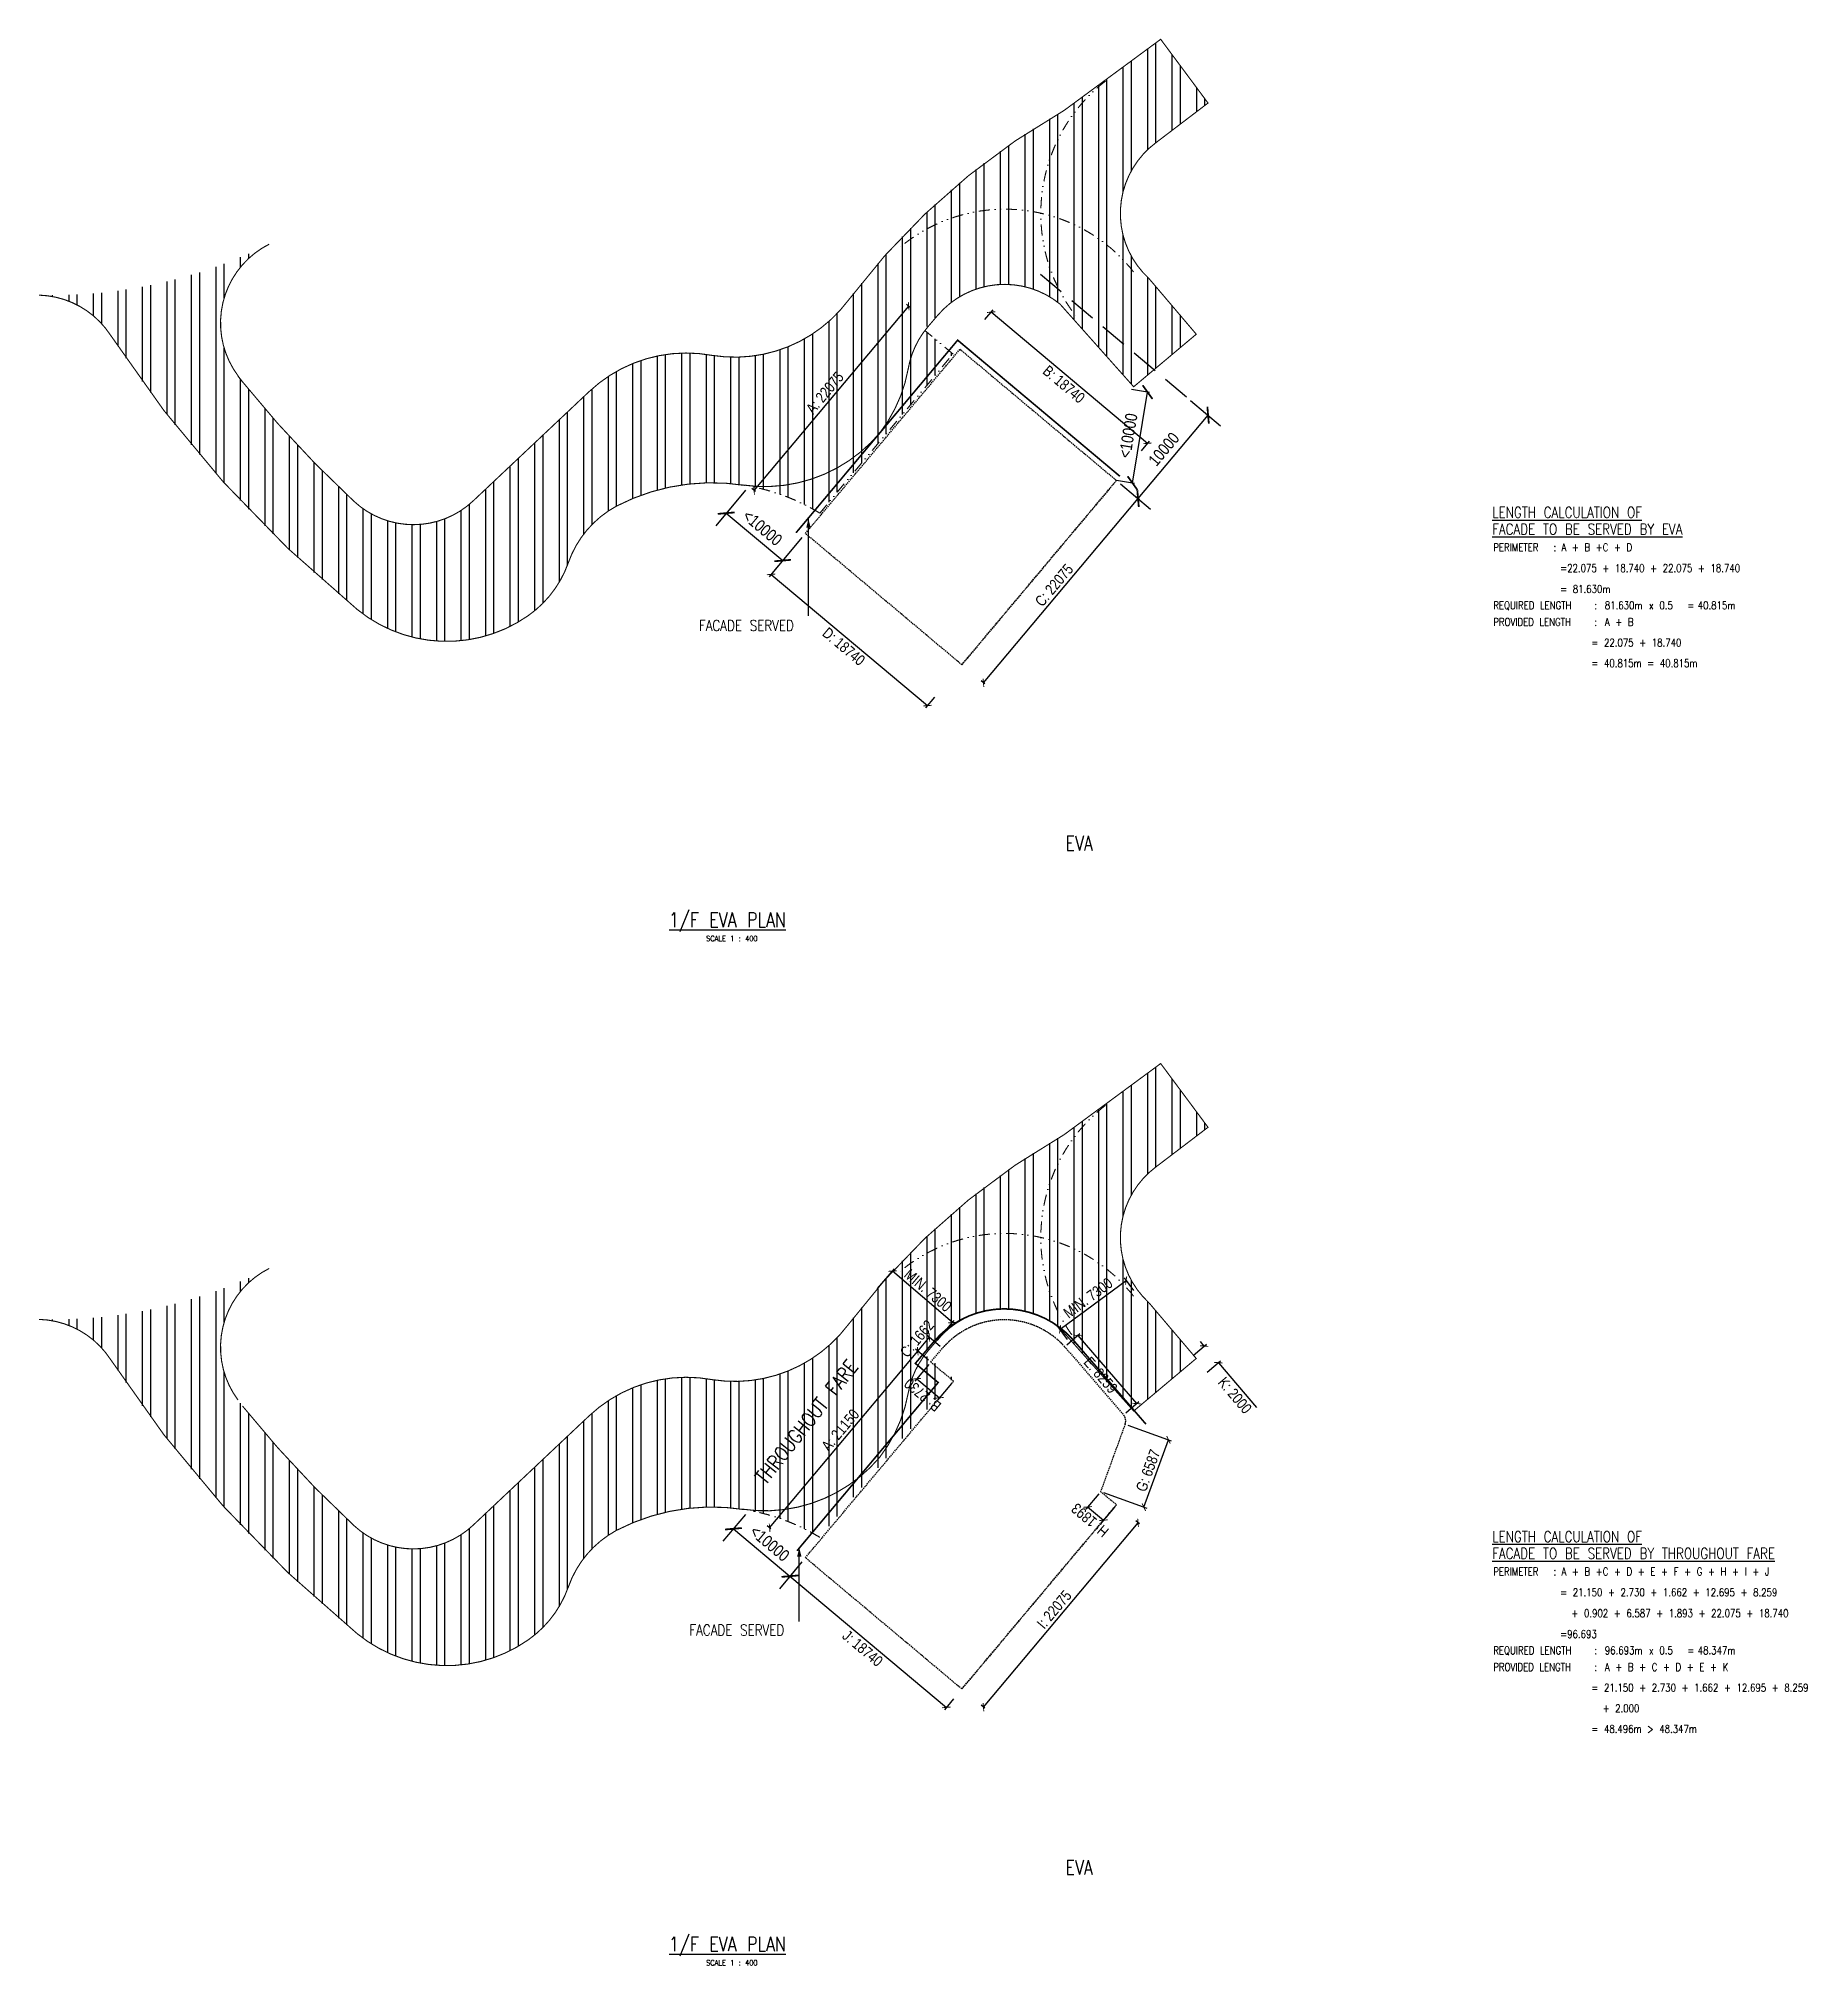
# Model space of a CAD drawing. Header units: millimetres. Extents: x 833779156 to 834921471, y 817530835 to 818378701.
# Drawn here: x 834465403 to 834627741, y 817530835 to 817707695 of the extents above; entities that cross this region are included whole.
import ezdxf

# ---------------------------------------------------------------- set-up
doc = ezdxf.new("R2010")
doc.units = ezdxf.units.MM
doc.header["$LTSCALE"] = 1000
doc.header["$MEASUREMENT"] = 0
for name, pattern in [('DASHDOT', [1, 0.5, -0.25, 0, -0.25]), ('HIDDEN', [0.375, 0.25, -0.125]), ('HIDDEN2', [0.1875, 0.125, -0.0625]), ('N132X01M - Default$0$R_WKCD_LB - Model$0$DIVIDE', [1.25, 0.5, -0.25, 0, -0.25, 0, -0.25])]:
    doc.linetypes.add(name, pattern=pattern)
for name, color, linetype in [('_EVA Path', 7, 'HIDDEN2'), ('BD02T', 7, 'Continuous'), ('MGD031_1', 7, 'Continuous'), ('MGD041_4', 6, 'Continuous'), ('MGD043_1', 2, 'Continuous'), ('MGD043_2', 3, 'Continuous'), ('MGD08240', 3, 'Continuous'), ('VPA060_Hatch_EVA', 253, 'Continuous'), ('VPA064_C103', 103, 'Continuous'), ('VPA230_A', 1, 'HIDDEN2')]:
    doc.layers.add(name, color=color, linetype=linetype)
doc.styles.add('1_2.5mm', font='arial.ttf', dxfattribs={"width": 0.8, "height": 0.0025})
doc.styles.add('Arial', font='arial.ttf', dxfattribs={"width": 0.8})
doc.styles.get("Standard").update_dxf_attribs({"font": 'txt.shx', "width": 0.8})
doc.styles.add('Style-Arial', font='arial.ttf', dxfattribs={"width": 0.8})
doc.dimstyles.get("Standard").update_dxf_attribs({"dimtxt": 0.18, "dimasz": 0.18, "dimexe": 0.18, "dimexo": 0.0625, "dimgap": 0.09, "dimtad": 0, "dimtih": 1, "dimtoh": 1, "dimdec": 4, "dimzin": 1, "dimdsep": 46, "dimtxsty": '1_2.5mm', "dimcen": 0, "dimadec": 0, "dimazin": 0, "dimtfac": 1, "dimtdec": 4, "dimtofl": 0, "dimtmove": 0, "dimatfit": 3, "dimfxl": 0, "dimtolj": 1, "dimtzin": 1, "dimarcsym": 0})

# ---------------------------------------------------------------- blocks, each defined once
blk = doc.blocks.new('_ArchTick')
at = {"color": 0, "linetype": 'ByBlock', "const_width": 0.15}
blk.add_lwpolyline([(-0.5, -0.5), (0.5, 0.5)], dxfattribs=at)
blk = doc.blocks.new('*D15')
at = {"layer": 'Defpoints', "color": 0}
for p in [(834533462, 817659507), (834547818, 817647461), (834546984, 817646467)]:
    blk.add_point(p, dxfattribs=at)
at = {"layer": 'MGD031_1', "color": 0, "lineweight": -2}
for p, q in [((834533286, 817659297), (834532452, 817658303)), ((834532628, 817658513), (834546984, 817646467)), ((834547642, 817647251), (834546808, 817646257))]:
    blk.add_line(p, q, dxfattribs=at)
at = {"layer": 'MGD031_1', "color": 0, "lineweight": -2, "xscale": 547.6004642393601, "yscale": 547.6004642393601, "zscale": 547.6004642393601}
for p, rotation in [((834532628, 817658513), 139.9999997225773), ((834546984, 817646467), 319.9999997225773)]:
    blk.add_blockref('_ArchTick', p, dxfattribs=dict(at, rotation=rotation))
at = {"layer": 'MGD031_1', "color": 0, "insert": (834539302, 817651889), "char_height": 1000, "attachment_point": 5, "rotation": 320, "style": 'Style-Arial'}
blk.add_mtext('D: 18740', dxfattribs=at)
blk = doc.blocks.new('*D16')
at = {"layer": 'Defpoints', "color": 0}
for p in [(834552083, 817681698), (834552827, 817682585), (834566438, 817669652)]:
    blk.add_point(p, dxfattribs=at)
at = {"layer": 'MGD031_1', "color": 0, "lineweight": -2}
for p, q in [((834552259, 817681908), (834553003, 817682795)), ((834567183, 817670539), (834552827, 817682585)), ((834566614, 817669862), (834567359, 817670749))]:
    blk.add_line(p, q, dxfattribs=at)
at = {"layer": 'MGD031_1', "color": 0, "lineweight": -2, "xscale": 547.6004642393601, "yscale": 547.6004642393601, "zscale": 547.6004642393601}
for p, rotation in [((834552827, 817682585), 139.9999997225773), ((834567183, 817670539), 319.9999997225773)]:
    blk.add_blockref('_ArchTick', p, dxfattribs=dict(at, rotation=rotation))
at = {"layer": 'MGD031_1', "color": 0, "insert": (834559501, 817675961), "char_height": 1000, "attachment_point": 5, "rotation": 320, "style": 'Style-Arial'}
blk.add_mtext('B: 18740', dxfattribs=at)
blk = doc.blocks.new('*D17')
at = {"layer": 'Defpoints', "color": 0}
for p in [(834545260, 817683128), (834545588, 817682852), (834531399, 817665942)]:
    blk.add_point(p, dxfattribs=at)
at = {"layer": 'MGD031_1', "color": 0, "lineweight": -2}
for p, q in [((834531070, 817666218), (834545260, 817683128)), ((834545379, 817683028), (834545050, 817683304)), ((834531189, 817666118), (834530861, 817666394))]:
    blk.add_line(p, q, dxfattribs=at)
at = {"layer": 'MGD031_1', "color": 0, "lineweight": -2, "xscale": 547.6004642393601, "yscale": 547.6004642393601, "zscale": 547.6004642393601}
for p, rotation in [((834545260, 817683128), 49.99999972257731), ((834531070, 817666218), 229.9999997225773)]:
    blk.add_blockref('_ArchTick', p, dxfattribs=dict(at, rotation=rotation))
at = {"layer": 'MGD031_1', "color": 0, "insert": (834537564, 817675177), "char_height": 1000, "attachment_point": 5, "rotation": 50, "style": 'Style-Arial'}
blk.add_mtext('A: 22075', dxfattribs=at)
blk = doc.blocks.new('*D24')
at = {"layer": 'Defpoints', "color": 0}
for p in [(834566309, 817665465), (834566638, 817665190), (834552448, 817648279)]:
    blk.add_point(p, dxfattribs=at)
at = {"layer": 'MGD031_1', "color": 0, "lineweight": -2}
for p, q in [((834552120, 817648555), (834566309, 817665465)), ((834566428, 817665366), (834566100, 817665641)), ((834552239, 817648455), (834551910, 817648731))]:
    blk.add_line(p, q, dxfattribs=at)
at = {"layer": 'MGD031_1', "color": 0, "lineweight": -2, "xscale": 547.6004642393601, "yscale": 547.6004642393601, "zscale": 547.6004642393601}
for p, rotation in [((834566309, 817665465), 49.99999972257731), ((834552120, 817648555), 229.9999997225773)]:
    blk.add_blockref('_ArchTick', p, dxfattribs=dict(at, rotation=rotation))
at = {"layer": 'MGD031_1', "color": 0, "insert": (834558609, 817657518), "char_height": 1000, "attachment_point": 5, "rotation": 50, "style": 'Style-Arial'}
blk.add_mtext('C: 22075', dxfattribs=at)
blk = doc.blocks.new('*D36')
at = {"layer": 'Defpoints', "color": 0, "ltscale": 500}
for p in [(834570751, 817674792), (834572737, 817673126), (834564323, 817667132)]:
    blk.add_point(p, dxfattribs=at)
at = {"layer": 'VPA230_A', "color": 0, "lineweight": -2, "ltscale": 500}
for p, q in [((834571134, 817674471), (834573886, 817672161)), ((834566309, 817665465), (834572737, 817673126)), ((834564706, 817666810), (834567458, 817664501))]:
    blk.add_line(p, q, dxfattribs=at)
at = {"layer": 'VPA230_A', "color": 0, "lineweight": -2, "ltscale": 500, "xscale": 1095, "yscale": 1095, "zscale": 1095}
for p, rotation in [((834572737, 817673126), 49.99978233051866), ((834566309, 817665465), 229.9997823305187)]:
    blk.add_blockref('_ArchTick', p, dxfattribs=dict(at, rotation=rotation))
at = {"layer": 'VPA230_A', "color": 0, "ltscale": 500, "insert": (834568675, 817670007), "char_height": 1095.2, "attachment_point": 5, "rotation": 49.99978, "style": 'Style-Arial'}
blk.add_mtext('10000', dxfattribs=at)
blk = doc.blocks.new('TerminatorOpen_0.5')
at = {"color": 0, "linetype": 'ByBlock', "lineweight": -2}
for q in [(-1, 0.25), (-1, 0), (-1, -0.25)]:
    blk.add_line((0, 0), q, dxfattribs=at)
blk = doc.blocks.new('*D41')
at = {"layer": 'Defpoints', "color": 0, "ltscale": 500}
for p in [(834567180, 817675242), (834567862, 817675129), (834566485, 817666775)]:
    blk.add_point(p, dxfattribs=at)
at = {"layer": 'VPA230_A', "color": 0, "lineweight": -2, "ltscale": 500}
for p, q in [((834567369, 817675211), (834565700, 817675486)), ((834565803, 817666888), (834567180, 817675242)), ((834565992, 817666857), (834564323, 817667132))]:
    blk.add_line(p, q, dxfattribs=at)
at = {"layer": 'VPA230_A', "color": 0, "lineweight": -2, "ltscale": 500, "xscale": 1095, "yscale": 1095, "zscale": 1095}
for p, rotation in [((834567180, 817675242), 80.64002258567793), ((834565803, 817666888), 260.640022585678)]:
    blk.add_blockref('_ArchTick', p, dxfattribs=dict(at, rotation=rotation))
at = {"layer": 'VPA230_A', "color": 0, "ltscale": 500, "insert": (834565400, 817671245), "char_height": 1095.2, "attachment_point": 5, "rotation": 80.64002, "style": 'Style-Arial'}
blk.add_mtext('<10000', dxfattribs=at)
blk = doc.blocks.new('*D42')
at = {"layer": 'Defpoints', "color": 0}
for p in [(834535193, 817567560), (834549548, 817555514), (834548714, 817554520)]:
    blk.add_point(p, dxfattribs=at)
at = {"layer": 'MGD031_1', "color": 0, "lineweight": -2}
for p, q in [((834535017, 817567350), (834534183, 817566356)), ((834534359, 817566566), (834548714, 817554520)), ((834549372, 817555304), (834548538, 817554310))]:
    blk.add_line(p, q, dxfattribs=at)
at = {"layer": 'MGD031_1', "color": 0, "lineweight": -2, "xscale": 547.6004642393601, "yscale": 547.6004642393601, "zscale": 547.6004642393601}
for p, rotation in [((834534359, 817566566), 139.9999997225773), ((834548714, 817554520), 319.9999997225773)]:
    blk.add_blockref('_ArchTick', p, dxfattribs=dict(at, rotation=rotation))
at = {"layer": 'MGD031_1', "color": 0, "insert": (834541032, 817559942), "char_height": 1000, "attachment_point": 5, "rotation": 320, "style": 'Style-Arial'}
blk.add_mtext('J: 18740', dxfattribs=at)
blk = doc.blocks.new('*D43')
at = {"layer": 'Defpoints', "color": 0}
for p in [(834546091, 817587214), (834546419, 817586938), (834532825, 817570736)]:
    blk.add_point(p, dxfattribs=at)
at = {"layer": 'MGD031_1', "color": 0, "lineweight": -2}
for p, q in [((834532496, 817571012), (834546091, 817587214)), ((834546210, 817587114), (834545881, 817587390)), ((834532615, 817570912), (834532286, 817571188))]:
    blk.add_line(p, q, dxfattribs=at)
at = {"layer": 'MGD031_1', "color": 0, "lineweight": -2, "xscale": 547.6004642393601, "yscale": 547.6004642393601, "zscale": 547.6004642393601}
for p, rotation in [((834546091, 817587214), 49.99999972257731), ((834532496, 817571012), 229.9999997225773)]:
    blk.add_blockref('_ArchTick', p, dxfattribs=dict(at, rotation=rotation))
at = {"layer": 'MGD031_1', "color": 0, "insert": (834538990, 817579971), "char_height": 1000, "attachment_point": 5, "rotation": 50, "style": 'Style-Arial'}
blk.add_mtext('A: 21150', dxfattribs=at)
blk = doc.blocks.new('*D44')
at = {"layer": 'Defpoints', "color": 0}
for p in [(834566309, 817571456), (834566638, 817571180), (834552448, 817554270)]:
    blk.add_point(p, dxfattribs=at)
at = {"layer": 'MGD031_1', "color": 0, "lineweight": -2}
for p, q in [((834552120, 817554546), (834566309, 817571456)), ((834566428, 817571356), (834566100, 817571632)), ((834552239, 817554446), (834551910, 817554722))]:
    blk.add_line(p, q, dxfattribs=at)
at = {"layer": 'MGD031_1', "color": 0, "lineweight": -2, "xscale": 547.6004642393601, "yscale": 547.6004642393601, "zscale": 547.6004642393601}
for p, rotation in [((834566309, 817571456), 49.99999972257731), ((834552120, 817554546), 229.9999997225773)]:
    blk.add_blockref('_ArchTick', p, dxfattribs=dict(at, rotation=rotation))
at = {"layer": 'MGD031_1', "color": 0, "insert": (834558614, 817563505), "char_height": 1000, "attachment_point": 5, "rotation": 50, "style": 'Style-Arial'}
blk.add_mtext('I: 22075', dxfattribs=at)
blk = doc.blocks.new('*D45')
at = {"layer": 'Defpoints', "color": 0}
for p in [(834547282, 817586214), (834549373, 817584460), (834548092, 817582933)]:
    blk.add_point(p, dxfattribs=at)
at = {"layer": 'MGD031_1', "color": 0, "lineweight": -2}
for p, q in [((834547106, 817586005), (834545825, 817584478)), ((834546001, 817584688), (834548092, 817582933)), ((834549197, 817584250), (834547916, 817582724))]:
    blk.add_line(p, q, dxfattribs=at)
at = {"layer": 'MGD031_1', "color": 0, "lineweight": -2, "xscale": 547.6004642393601, "yscale": 547.6004642393601, "zscale": 547.6004642393601}
for p, rotation in [((834546001, 817584688), 140.0000001523879), ((834548092, 817582933), 320.0000001523878)]:
    blk.add_blockref('_ArchTick', p, dxfattribs=dict(at, rotation=rotation))
at = {"layer": 'MGD031_1', "color": 0, "insert": (834546542, 817583210), "char_height": 1000, "attachment_point": 5, "rotation": 140, "style": 'Style-Arial'}
blk.add_mtext('B: 2730', dxfattribs=at)
blk = doc.blocks.new('*D47')
at = {"layer": 'Defpoints', "color": 0}
for p in [(834547159, 817588487), (834548360, 817587479), (834547282, 817586214)]:
    blk.add_point(p, dxfattribs=at)
at = {"layer": 'MGD031_1', "color": 0, "lineweight": -2}
for p, q in [((834547072, 817586390), (834545881, 817587390)), ((834546091, 817587214), (834547159, 817588487)), ((834548150, 817587655), (834546949, 817588663))]:
    blk.add_line(p, q, dxfattribs=at)
at = {"layer": 'MGD031_1', "color": 0, "lineweight": -2, "xscale": 547.6004642393601, "yscale": 547.6004642393601, "zscale": 547.6004642393601}
for p, rotation in [((834547159, 817588487), 50.00000015238786), ((834546091, 817587214), 230.0000001523879)]:
    blk.add_blockref('_ArchTick', p, dxfattribs=dict(at, rotation=rotation))
at = {"layer": 'MGD031_1', "color": 0, "insert": (834546019, 817588359), "char_height": 1000, "attachment_point": 5, "rotation": 50, "style": 'Style-Arial'}
blk.add_mtext('C: 1662', dxfattribs=at)
blk = doc.blocks.new('*D48')
at = {"layer": 'Defpoints', "color": 0}
for p in [(834559573, 817587626), (834566166, 817582408), (834564971, 817581376)]:
    blk.add_point(p, dxfattribs=at)
at = {"layer": 'MGD031_1', "color": 0, "lineweight": -2}
for p, q in [((834559780, 817587805), (834560975, 817588837)), ((834560768, 817588658), (834566166, 817582408)), ((834565178, 817581555), (834566373, 817582587))]:
    blk.add_line(p, q, dxfattribs=at)
at = {"layer": 'MGD031_1', "color": 0, "lineweight": -2, "xscale": 547.6004642393601, "yscale": 547.6004642393601, "zscale": 547.6004642393601}
for p, rotation in [((834560768, 817588658), 130.8159213733134), ((834566166, 817582408), 310.8159213733134)]:
    blk.add_blockref('_ArchTick', p, dxfattribs=dict(at, rotation=rotation))
at = {"layer": 'MGD031_1', "color": 0, "insert": (834562873, 817585020), "char_height": 1000, "attachment_point": 5, "rotation": 310.81592, "style": 'Style-Arial'}
blk.add_mtext('E: 8259', dxfattribs=at)
blk = doc.blocks.new('*D50')
at = {"layer": 'Defpoints', "color": 0}
for p in [(834565126, 817580529), (834569096, 817579084), (834562873, 817574339)]:
    blk.add_point(p, dxfattribs=at)
at = {"layer": 'MGD031_1', "color": 0, "lineweight": -2}
for p, q in [((834565383, 817580436), (834569354, 817578991)), ((834566843, 817572894), (834569096, 817579084)), ((834563130, 817574246), (834567101, 817572801))]:
    blk.add_line(p, q, dxfattribs=at)
at = {"layer": 'MGD031_1', "color": 0, "lineweight": -2, "xscale": 547.6004642393601, "yscale": 547.6004642393601, "zscale": 547.6004642393601}
for p, rotation in [((834569096, 817579084), 69.99999999821597), ((834566843, 817572894), 249.999999998216)]:
    blk.add_blockref('_ArchTick', p, dxfattribs=dict(at, rotation=rotation))
at = {"layer": 'MGD031_1', "color": 0, "insert": (834567227, 817576260), "char_height": 1000, "attachment_point": 5, "rotation": 70, "style": 'Style-Arial'}
blk.add_mtext('G: 6587', dxfattribs=at)
blk = doc.blocks.new('*D51')
at = {"layer": 'Defpoints', "color": 0}
for p in [(834562873, 817574339), (834564323, 817573122), (834563132, 817571702)]:
    blk.add_point(p, dxfattribs=at)
at = {"layer": 'MGD031_1', "color": 0, "lineweight": -2}
for p, q in [((834562697, 817574130), (834561506, 817572710)), ((834561682, 817572919), (834563132, 817571702)), ((834564147, 817572913), (834562956, 817571493))]:
    blk.add_line(p, q, dxfattribs=at)
at = {"layer": 'MGD031_1', "color": 0, "lineweight": -2, "xscale": 547.6004642393601, "yscale": 547.6004642393601, "zscale": 547.6004642393601}
for p, rotation in [((834561682, 817572919), 140.0000001523879), ((834563132, 817571702), 320.0000001523878)]:
    blk.add_blockref('_ArchTick', p, dxfattribs=dict(at, rotation=rotation))
at = {"layer": 'MGD031_1', "color": 0, "insert": (834561902, 817571710), "char_height": 1000, "attachment_point": 5, "rotation": 140, "style": 'Style-Arial'}
blk.add_mtext('H: 1893', dxfattribs=at)
blk = doc.blocks.new('*D55')
at = {"layer": 'Defpoints', "color": 0}
for p in [(834571154, 817586642), (834573678, 817586161), (834572449, 817585117)]:
    blk.add_point(p, dxfattribs=at)
at = {"layer": 'MGD031_1', "color": 0, "lineweight": -2}
for p, q in [((834571363, 817586819), (834572592, 817587863)), ((834572384, 817587686), (834572029, 817588103)), ((834572658, 817585295), (834573887, 817586339)), ((834573678, 817586161), (834577177, 817582043))]:
    blk.add_line(p, q, dxfattribs=at)
at = {"layer": 'MGD031_1', "color": 0, "lineweight": -2, "xscale": 547.6004642393601, "yscale": 547.6004642393601, "zscale": 547.6004642393601}
for p, rotation in [((834572384, 817587686), 310.3428327432084), ((834573678, 817586161), 130.3428327432084)]:
    blk.add_blockref('_ArchTick', p, dxfattribs=dict(at, rotation=rotation))
at = {"layer": 'MGD031_1', "color": 0, "insert": (834575198, 817583160), "char_height": 1000, "attachment_point": 5, "rotation": 310.34283, "style": 'Style-Arial'}
blk.add_mtext('K: 2000', dxfattribs=at)
blk = doc.blocks.new('*D56')
at = {"layer": 'Defpoints', "color": 0}
for p in [(834565215, 817593714), (834566069, 817592560), (834560008, 817588069)]:
    blk.add_point(p, dxfattribs=at)
at = {"layer": 'MGD031_1', "color": 0, "lineweight": -2}
for p, q in [((834559154, 817589223), (834565215, 817593714)), ((834565906, 817592780), (834565052, 817593934)), ((834559845, 817588289), (834558991, 817589443))]:
    blk.add_line(p, q, dxfattribs=at)
at = {"layer": 'MGD031_1', "color": 0, "lineweight": -2, "xscale": 547.6004642393601, "yscale": 547.6004642393601, "zscale": 547.6004642393601}
for p, rotation in [((834565215, 817593714), 36.53484381928963), ((834559154, 817589223), 216.5348438192896)]:
    blk.add_blockref('_ArchTick', p, dxfattribs=dict(at, rotation=rotation))
at = {"layer": 'MGD031_1', "color": 0, "insert": (834561717, 817592099), "char_height": 1000, "attachment_point": 5, "rotation": 36.53484, "style": 'Style-Arial'}
blk.add_mtext('MIN. 7300', dxfattribs=at)
blk = doc.blocks.new('*D57')
at = {"layer": 'Defpoints', "color": 0}
for p in [(834543767, 817594572), (834542212, 817592767), (834547712, 817588030)]:
    blk.add_point(p, dxfattribs=at)
at = {"layer": 'MGD031_1', "color": 0, "lineweight": -2}
for p, q in [((834542391, 817592974), (834543945, 817594779)), ((834549267, 817589834), (834543767, 817594572)), ((834547891, 817588237), (834549445, 817590042))]:
    blk.add_line(p, q, dxfattribs=at)
at = {"layer": 'MGD031_1', "color": 0, "lineweight": -2, "xscale": 547.6004642393601, "yscale": 547.6004642393601, "zscale": 547.6004642393601}
for p, rotation in [((834543767, 817594572), 139.2600785871747), ((834549267, 817589834), 319.2600785871747)]:
    blk.add_blockref('_ArchTick', p, dxfattribs=dict(at, rotation=rotation))
at = {"layer": 'MGD031_1', "color": 0, "insert": (834547029, 817592798), "char_height": 1000, "attachment_point": 5, "rotation": 319.26008, "style": 'Style-Arial'}
blk.add_mtext('MIN. 7300', dxfattribs=at)
blk = doc.blocks.new('*D71')
at = {"layer": 'Defpoints', "color": 0, "ltscale": 500}
for p in [(834530594, 817666617), (834535778, 817662267), (834533694, 817659783)]:
    blk.add_point(p, dxfattribs=at)
at = {"layer": 'VPA230_A', "color": 0, "lineweight": -2, "ltscale": 500}
for p, q in [((834530273, 817666234), (834527545, 817662984)), ((834528510, 817664133), (834533694, 817659783)), ((834535457, 817661884), (834532730, 817658634))]:
    blk.add_line(p, q, dxfattribs=at)
at = {"layer": 'VPA230_A', "color": 0, "lineweight": -2, "ltscale": 500, "xscale": 1095, "yscale": 1095, "zscale": 1095}
for p, rotation in [((834528510, 817664133), 139.9999953184083), ((834533694, 817659783), 319.9999953184083)]:
    blk.add_blockref('_ArchTick', p, dxfattribs=dict(at, rotation=rotation))
at = {"layer": 'VPA230_A', "color": 0, "ltscale": 500, "insert": (834531840, 817662783), "char_height": 1095.2, "attachment_point": 5, "rotation": 320, "style": 'Style-Arial'}
blk.add_mtext('<10000', dxfattribs=at)
blk = doc.blocks.new('*D72')
at = {"layer": 'Defpoints', "color": 0, "ltscale": 500}
for p in [(834530594, 817572608), (834535778, 817568258), (834534359, 817566566)]:
    blk.add_point(p, dxfattribs=at)
at = {"layer": 'VPA230_A', "color": 0, "lineweight": -2, "ltscale": 500}
for p, q in [((834530273, 817572225), (834528210, 817569767)), ((834529174, 817570916), (834534359, 817566566)), ((834535457, 817567875), (834533394, 817565417))]:
    blk.add_line(p, q, dxfattribs=at)
at = {"layer": 'VPA230_A', "color": 0, "lineweight": -2, "ltscale": 500, "xscale": 1095, "yscale": 1095, "zscale": 1095}
for p, rotation in [((834529174, 817570916), 139.9999953184083), ((834534359, 817566566), 319.9999953184083)]:
    blk.add_blockref('_ArchTick', p, dxfattribs=dict(at, rotation=rotation))
at = {"layer": 'VPA230_A', "color": 0, "ltscale": 500, "insert": (834532505, 817569567), "char_height": 1095.2, "attachment_point": 5, "rotation": 320, "style": 'Style-Arial'}
blk.add_mtext('<10000', dxfattribs=at)

msp = doc.modelspace()

# ---------------------------------------------------------------- hatches: boundary and pattern name
at = {"layer": 'VPA060_Hatch_EVA', "ltscale": 500}
h = msp.add_hatch(dxfattribs=at)
h.set_pattern_fill('ANSI32', color=256, scale=6000, angle=45)
h.set_pattern_definition([(90, (834463697.5, 817692721.6), (-2250, 5e-13), []), (90, (834464447.5, 817693471.6), (-2250, 5e-13), [])])
edge = h.paths.add_edge_path()
edge.add_arc((834490223.12462, 817681591.19592), 8100, 116.6112069272, 216.6553315877)
edge.add_line((834483724.96996, 817676755.4968), (834484139.17133, 817676198.89795))
edge.add_arc((834564093.14573, 817740501.69976), 102603.54937, 218.8079014096, 227.2029202144)
edge.add_arc((834499819.12467, 817671084.97433), 8000, 227.202920216, 313.3146470631)
edge.add_line((834505307.15969, 817665264.19504), (834515949.53431, 817675298.19937))
edge.add_arc((834524872.91256, 817665830.1392), 13010.41286, 79.4577414944, 133.3036206975, ccw=False)
edge.add_arc((834529305.80897, 817691488.12317), 13029.85752, 260.9368475297, 323.0923148836)
edge.add_arc((834591713.52256, 817644587.72967), 65036.5869, 119.6288707879, 143.0709946941, ccw=False)
edge.add_line((834559560.73903, 817701120.51792), (834568403.35796, 817707634.35831))
edge.add_line((834568403.35796, 817707634.35831), (834572747.80739, 817701784.45321))
edge.add_line((834572747.80739, 817701784.45321), (834567973.14437, 817698150.22433))
edge.add_arc((834572802.51319, 817691647.36366), 8100, 126.5995359524, 227.4404581972)
edge.add_line((834567324.02941, 817685681.10726), (834571668.74807, 817680565.74808))
edge.add_line((834571668.74807, 817680565.74808), (834565925.15244, 817675741.69299))
edge.add_line((834565925.15244, 817675741.69299), (834559167.91137, 817683329.01304))
edge.add_arc((834554079.14352, 817677090.53434), 8050.72511, 50.7956497657, 139.7264220232)
edge.add_line((834547936.70982, 817682294.82902), (834546667.11752, 817680988.35504))
edge.add_line((834546667.11752, 817680988.35504), (834549348.27307, 817678738.5984))
edge.add_line((834549348.27307, 817678738.5984), (834537109.16236, 817664152.59425))
edge.add_arc((834527219.61384, 817647949.11121), 18983.04592, 58.6028332673, 117.5443496048)
edge.add_arc((834522965.15122, 817656485.3545), 9448.57115, 118.6069714115, 160.6881501132)
edge.add_arc((834504610.93077, 817662917.16086), 9999.96456, 305.0423952302, 340.6882154083, ccw=False)
edge.add_arc((834502888.3331, 817665373.35098), 13000, 230.8313286217, 305.0425574141, ccw=False)
edge.add_arc((834564093.14574, 817740501.69976), 109903.54937, 213.1021814171, 230.8313286223, ccw=False)
edge.add_arc((834465241.81736, 817676055.96644), 8100, 33.1021814144, 88.375706745)
edge.add_arc((834466728.56398, 817728485.83686), 44350.94592, 268.3757067475, 296.6112069258)
h = msp.add_hatch(dxfattribs=at)
h.set_pattern_fill('ANSI32', color=256, scale=6000, angle=45)
h.set_pattern_definition([(90, (834463697.4, 817598712.2), (-2250, 5e-13), []), (90, (834464447.4, 817599462.2), (-2250, 5e-13), [])])
edge = h.paths.add_edge_path()
edge.add_arc((834490223.0328, 817587581.74492), 8100, 116.6112069272, 216.6553315877)
edge.add_line((834483724.87815, 817582746.04579), (834484139.07952, 817582189.44694))
edge.add_arc((834564093.05392, 817646492.24875), 102603.54937, 218.8079014096, 227.2029202144)
edge.add_arc((834499819.03285, 817577075.52333), 8000, 227.202920216, 313.3146470631)
edge.add_line((834505307.06787, 817571254.74403), (834515949.44249, 817581288.74836))
edge.add_arc((834524872.82074, 817571820.6882), 13010.41286, 79.4577414944, 133.3036206975, ccw=False)
edge.add_arc((834529305.71715, 817597478.67216), 13029.85752, 260.9368475297, 323.0923148836)
edge.add_arc((834591713.43075, 817550578.27867), 65036.5869, 119.6288707879, 143.0709946941, ccw=False)
edge.add_line((834559560.64721, 817607111.06691), (834568403.26615, 817613624.90731))
edge.add_line((834568403.26615, 817613624.90731), (834572747.71557, 817607775.00221))
edge.add_line((834572747.71557, 817607775.00221), (834567973.05255, 817604140.77332))
edge.add_arc((834572802.42137, 817597637.91266), 8100, 126.5995359524, 227.4404581972)
edge.add_line((834567323.9376, 817591671.65625), (834571668.65625, 817586556.29708))
edge.add_line((834571668.65625, 817586556.29708), (834565925.06063, 817581732.24198))
edge.add_line((834565925.06063, 817581732.24198), (834559167.81956, 817589319.56204))
edge.add_arc((834554079.0517, 817583081.08333), 8050.72511, 50.7956497657, 139.7264220232)
edge.add_line((834547936.61801, 817588285.37802), (834546667.0257, 817586978.90403))
edge.add_line((834546667.0257, 817586978.90403), (834549348.18125, 817584729.1474))
edge.add_line((834549348.18125, 817584729.1474), (834537109.07054, 817570143.14324))
edge.add_arc((834527219.52202, 817553939.66021), 18983.04592, 58.6028332673, 117.5443496048)
edge.add_arc((834522965.05941, 817562475.90349), 9448.57115, 118.6069714115, 160.6881501132)
edge.add_arc((834504610.83896, 817568907.70986), 9999.96456, 305.0423952302, 340.6882154083, ccw=False)
edge.add_arc((834502888.24128, 817571363.89997), 13000, 230.8313286217, 305.0425574141, ccw=False)
edge.add_arc((834564093.05392, 817646492.24875), 109903.54937, 213.1021814171, 230.8313286223, ccw=False)
edge.add_arc((834465241.72555, 817582046.51543), 8100, 33.1021814144, 88.375706745)
edge.add_arc((834466728.47216, 817634476.38585), 44350.94592, 268.3757067475, 296.6112069258)

# ---------------------------------------------------------------- linework, layer by layer
at = {"layer": '_EVA Path', "linetype": 'N132X01M - Default$0$R_WKCD_LB - Model$0$DIVIDE', "lineweight": 15, "ltscale": 2}
for p, q in [((834549329.9863, 817678729.44187), (834546746.76257, 817680897.02396, 100)), ((834537090.87559, 817664143.43772), (834549329.9863, 817678729.44187)), ((834484120.88457, 817676189.74142), (834483706.6832, 817676746.34027))]:
    msp.add_line(p, q, dxfattribs=at)
at = {"layer": '_EVA Path', "linetype": 'N132X01M - Default$0$R_WKCD_LB - Model$0$DIVIDE', "lineweight": 15, "ltscale": 2, "const_width": 100}
for points in [[(834484120.88457, 817676189.74142, 0.0366465716), (834494365.60665, 817665205.70186, 0.3944737274), (834505288.87293, 817665255.03851), (834515931.24755, 817675289.04284, -0.2393676347), (834527235.01972, 817678611.78278, 0.2780552074), (834539706.24991, 817683654.17911, -0.1026437759), (834559542.45226, 817701111.36139), (834568385.0712, 817707625.20178), (834572729.52063, 817701775.29668), (834567954.85761, 817698141.0678, 0.4707823945), (834567305.74265, 817685671.95073), (834571650.46131, 817680556.59156), (834565906.86568, 817675732.53646), (834559149.62461, 817683319.85652, 0.4087582252), (834547918.42306, 817682285.67249), (834547030.205, 817681249.10354)], [(834486576.57267, 817688823.97917, 0.4665420737), (834483706.6832, 817676746.34027)], [(834530205.68179, 817666683.75059, 0.1612955847), (834518422.90105, 817664771.33219, 0.1857054452), (834514029.94008, 817659600.93099, -0.1568006584), (834510334.44766, 817654720.75925, -0.3356204789), (834494659.17512, 817655285.42498, -0.0775126785), (834472008.88379, 817680470.49413, 0.2459637551), (834465453.12889, 817684143.55522)], [(834484120.88455, 817582180.39982, 0.0366465716), (834494365.60663, 817571196.36026, 0.3944737274), (834505288.87291, 817571245.69691), (834515931.24753, 817581279.70124, -0.2393676347), (834527235.01971, 817584602.44118, 0.2780552074), (834539706.2499, 817589644.83751, -0.1026437759), (834559542.45225, 817607102.01979), (834568385.07119, 817613615.86018), (834572729.52061, 817607765.95508), (834567954.85759, 817604131.7262, 0.4707823945), (834567305.74264, 817591662.60913), (834571650.46129, 817586547.24996), (834565906.86567, 817581723.19486), (834559149.6246, 817589310.51492, 0.4087582252), (834547918.42304, 817588276.33089), (834547030.20498, 817587239.76194)], [(834486576.57265, 817594814.63757, 0.4665420737), (834483706.68319, 817582736.99867)], [(834530205.68178, 817572674.40899, 0.1612955847), (834518422.90103, 817570761.99059, 0.1857054452), (834514029.94007, 817565591.58939, -0.1568006584), (834510334.44765, 817560711.41765, -0.3356204789), (834494659.17511, 817561276.08338, -0.0775126785), (834472008.88377, 817586461.15253, 0.2459637551), (834465453.12888, 817590134.21362)]]:
    msp.add_lwpolyline(points, format="xyb", dxfattribs=at)
at = {"layer": '_EVA Path', "linetype": 'N132X01M - Default$0$R_WKCD_LB - Model$0$DIVIDE', "lineweight": 15, "ltscale": 2, "const_width": 100, "elevation": 100}
for points in [[(834547030.205, 817681249.10354, 0.1345485599), (834545213.26121, 817677371.85979, -0.1204716851), (834542607.0531, 817671501.00568, -0.2608464694), (834530000.98203, 817666722.29274)], [(834547030.20498, 817587239.76194, 0.1345485599), (834545213.26119, 817583362.51819, -0.1204716851), (834542607.05309, 817577491.66408, -0.2608464694), (834530000.98202, 817572712.95114)]]:
    msp.add_lwpolyline(points, format="xyb", dxfattribs=at)
at = {"layer": '_EVA Path', "linetype": 'N132X01M - Default$0$R_WKCD_LB - Model$0$DIVIDE', "lineweight": 15, "ltscale": 2}
for centre, radius, start, end in [((834572785.04434, 817691644.96357), 15400, 127.99162341, 217.99162341), ((834554084.50214, 817677038.9011), 14993.6586, 37.99162341, 130.3309085633), ((834527201.32707, 817647939.95468), 18983.04592, 58.6028332675, 80.8937860139), ((834572784.95252, 817597635.51257), 15400, 127.99162341, 217.99162341), ((834554084.41032, 817583029.45009), 14993.6586, 37.99162341, 130.3309085633), ((834527201.32707, 817553930.6131), 18983.04592, 58.6028332677, 80.8937860139)]:
    msp.add_arc(centre, radius, start, end, dxfattribs=at)
at = {"layer": 'MGD043_1'}
for p, q in [((834536062.90635, 817654717.00817), (834536062.90635, 817663615.42118)), ((834535217.46028, 817562406.5646), (834535217.46028, 817569169.14348))]:
    msp.add_line(p, q, dxfattribs=at)
for points in [[(834536062.90635, 817663615.42118, 0, 400, 0), (834536062.90635, 817662815.42118, 400, 400, 0)], [(834535217.46028, 817569169.14347, 0, 400, 0), (834535217.46028, 817568369.14347, 400, 400, 0)]]:
    msp.add_lwpolyline(points, format="xyseb", dxfattribs=at)
at = {"layer": 'MGD08240', "color": 10, "linetype": 'HIDDEN2', "ltscale": 5, "const_width": 150}
msp.add_lwpolyline([(834534920.58326, 817662334.0595), (834534920.58326, 817662334.0595), (834534920.58326, 817662334.0595), (834549752.90735, 817680010.53502), (834549752.90735, 817680010.53502), (834549752.90735, 817680010.53502), (834564644.81146, 817667514.7439)], dxfattribs=at)
at = {"layer": 'MGD08240', "color": 150, "linetype": 'DASHDOT', "ltscale": 2, "const_width": 150}
msp.add_lwpolyline([(834535012.20911, 817568900.63331), (834547964.33339, 817584336.37395), (834545867.30753, 817586095.98758), (834547598.78527, 817588127.95787, -0.2162800674), (834553919.95121, 817591096.70328, -0.2165916115), (834560323.30729, 817588286.78782), (834567034.9621, 817580515.62767)], format="xyb", dxfattribs=at)
at = {"layer": 'VPA230_A', "linetype": 'HIDDEN', "ltscale": 10}
msp.add_line((834570751.27774, 817674792.08792), (834556395.65057, 817686837.98233), dxfattribs=at)
at = {"layer": 'VPA230_A'}
for points in [[(834535778.20888, 817662267.13124), (834535778.2075, 817662267.1324), (834535778.25355, 817662267.18728), (834549967.74537, 817679177.56232), (834549967.74537, 817679177.56232), (834549967.74537, 817679177.56232), (834564323.41834, 817667131.72249)], [(834550133.83599, 817650221.23691), (834550133.83599, 817650221.23691), (834564323.37254, 817667131.66791), (834564323.37254, 817667131.66791), (834564323.37254, 817667131.66791), (834564323.37255, 817667131.66791), (834550133.8346, 817650221.23807), (834550133.78884, 817650221.18353), (834550133.836, 817650221.23693)], [(834550133.83598, 817650221.2369), (834535778.16312, 817662267.0767)], [(834535778.20888, 817568257.78966), (834535778.2075, 817568257.79082), (834535778.25355, 817568257.8457), (834549373.16677, 817584459.62968)], [(834550133.83599, 817556211.89533), (834550133.83599, 817556211.89533), (834564323.37254, 817573122.32633), (834564323.37254, 817573122.32633), (834564323.37254, 817573122.32633), (834564323.37255, 817573122.32633), (834550133.8346, 817556211.89649), (834550133.78884, 817556211.84195), (834550133.836, 817556211.89534)], [(834562873.14991, 817574339.3006), (834564323.41834, 817573122.38091)], [(834550133.83598, 817556211.89532), (834535778.16312, 817568257.73512)]]:
    msp.add_lwpolyline(points, dxfattribs=at)
msp.add_lwpolyline([(834549373.16677, 817584459.62968), (834547281.97641, 817586214.34674), (834548359.92862, 817587479.37419, -0.4537869578), (834559572.66741, 817587626.00875), (834564970.84221, 817581375.67525, -0.2717216998), (834565126.19248, 817580529.48419), (834562873.15027, 817574339.30158)], format="xyb", dxfattribs=at)

# ---------------------------------------------------------------- texts
at = {"layer": 'BD02T', "width": 0.8}
for s, height, p in [('%%ULENGTH CALCULATION OF', 1000, (834598812.65649, 817663698.65668)), ('%%UFACADE TO BE SERVED BY EVA', 1000, (834598812.65649, 817662163.46034)), ('PERIMETER', 720, (834598907.04928, 817660640.20311)), (':', 720, (834604427.5451, 817660640.20311)), ('REQUIRED LENGTH', 720, (834598907.04928, 817655312.05911)), ('PROVIDED LENGTH', 720, (834598907.04928, 817653781.28546)), (':', 720, (834608187.04928, 817655312.05911)), ('A + B', 720, (834609147.04928, 817653781.28546)), ('81.630m', 720, (834609147.04928, 817655312.05911)), ('x', 720, (834613190.88097, 817655312.05911)), ('0.5', 720, (834614150.88097, 817655312.05911)), ('=', 720, (834616710.88097, 817655312.05911)), ('40.815m', 720, (834617670.88097, 817655312.05911)), ('FACADE SERVED', 1000, (834526013.42237, 817653324.48027)), ('= 22.075 + 18.740 ', 720, (834607913.82698, 817651890.77777)), (':', 720, (834608187.04928, 817653781.28546)), ('= 40.815m = 40.815m', 720, (834607913.82698, 817650000.27008)), ('%%ULENGTH CALCULATION OF', 1000, (834598812.65649, 817569689.3151)), ('%%UFACADE TO BE SERVED BY THROUGHOUT FARE', 1000, (834598812.65649, 817568154.11875)), ('PERIMETER', 720, (834598907.04928, 817566630.86153)), (':', 720, (834604427.5451, 817566630.86153)), ('FACADE SERVED', 1000, (834525132.78362, 817561117.0802)), ('REQUIRED LENGTH', 720, (834598907.04928, 817559389.82122)), (':', 720, (834608187.04928, 817559389.82122)), ('96.693m', 720, (834609147.04928, 817559389.82122)), ('x', 720, (834613190.88097, 817559389.82122)), ('0.5', 720, (834614150.88097, 817559389.82122)), ('=', 720, (834616710.88097, 817559389.82122)), ('48.347m', 720, (834617670.88097, 817559389.82122)), ('PROVIDED LENGTH', 720, (834598907.04928, 817557859.04757)), (':', 720, (834608187.04928, 817557859.04757)), ('A + B + C + D + E + K', 720, (834609147.04928, 817557859.04757)), ('= 21.150 + 2.730 + 1.662 + 12.695 + 8.259', 720, (834607913.82698, 817555968.53988)), ('  + 2.000', 720, (834607913.82698, 817554080.91859)), ('= 48.496m > 48.347m', 720, (834607913.82698, 817552184.35867))]:
    msp.add_text(s, height=height, dxfattribs=at).set_placement(p)
at = {"layer": 'MGD031_1', "width": 0.8}
for s, p in [('A + B +C + D', (834605164.54127, 817660640.20311)), ('=22.075 + 18.740 + 22.075 + 18.740', (834605049.99749, 817658725.18038)), ('= 81.630m', (834605049.99749, 817656810.15765)), ('A + B +C + D + E + F + G + H + I + J', (834605164.54127, 817566630.86153)), ('= 21.150 + 2.730 + 1.662 + 12.695 + 8.259', (834605049.99749, 817564715.8388)), ('  + 0.902 + 6.587 + 1.893 + 22.075 + 18.740', (834605049.99749, 817562804.03176)), ('=96.693', (834605049.99749, 817560887.91976))]:
    msp.add_text(s, height=720, dxfattribs=at).set_placement(p)
at = {"layer": 'MGD041_4', "width": 0.8}
for s, height, p in [('EVA', 1333.333333, (834559641.22459, 817633182.69123)), ('%%U1/F EVA PLAN', 1333.3333333, (834523262.69095, 817626141.69835)), ('EVA', 1333.333333, (834559641.22459, 817539173.34965)), ('%%U1/F EVA PLAN', 1333.3333333, (834523262.69095, 817532132.35676))]:
    msp.add_text(s, height=height, dxfattribs=at).set_placement(p)
msp.add_text('THROUGHOUT FARE', height=1333.3333333, rotation=51.6898729658, dxfattribs=at).set_placement((834532140.08596, 817574889.90292))
at = {"layer": 'MGD043_2', "width": 0.8}
for p in [(834526673.28148, 817624844.23255), (834526673.28148, 817530834.89097)]:
    msp.add_text('SCALE 1 : 400', height=500, dxfattribs=at).set_placement(p)
at = {"layer": 'VPA064_C103', "ltscale": 500, "char_height": 2, "width": 6597.4011091, "attachment_point": 1, "style": 'Arial'}
for insert in [(834615774.81208, 817669074.49247), (834615774.81208, 817575065.15088)]:
    msp.add_mtext('LENGTH CALCULATION OF FACADE', dxfattribs=dict(at, insert=insert))

# ---------------------------------------------------------------- dimensions: what is measured, and where the dimension line sits
at = {"layer": 'MGD031_1'}
for base, p1, p2, angle, text, picture, middle, dimtype in [((834545259.80677, 817683127.99251), (834531398.83234, 817665941.95866), (834545588.32412, 817682852.33372), 49.9999997216, 'A: <>', '*D17', (834538165.0153, 817674672.74938), 160), ((834566309.39114, 817665465.29385), (834552448.41672, 817648279.26), (834566637.9085, 817665189.63506), 49.9999997216, 'C: <>', '*D24', (834559214.59968, 817657010.05072), 160), ((834547159.19025, 817588486.91331), (834547281.97641, 817586214.34674), (834548359.92862, 817587479.37419), 50.0000001524, 'C: <>', '*D47', (834546625.04609, 817587850.34509), 160), ((834546090.90194, 817587213.77688), (834532824.50638, 817570736.33452), (834546419.4193, 817586938.11808), 49.9999997216, 'A: <>', '*D43', (834539590.68934, 817579467.12524), 160), ((834566165.85422, 817582407.76157), (834559572.66741, 817587626.00875), (834564970.84221, 817581375.67525), 310.8159213738, 'E: <>', '*D48', (834563466.76682, 817585532.92832), 161), ((834573678.36533, 817586161.49339), (834571154.20659, 817586641.64116), (834572448.92608, 817585117.27197), 310.3428327436, 'K: <>', '*D55', (834575796.04965, 817583668.18674), 161), ((834548092.46668, 817582933.35074), (834547281.97641, 817586214.34674), (834549373.16663, 817584459.62951), 140.0000001524, 'B: <>', '*D45', (834547046.8715, 817583810.70927), 160), ((834569096.43663, 817579084.4335), (834562873.15027, 817574339.30158), (834565126.19248, 817580529.48419), 69.9999999977, 'G: <>', '*D50', (834567969.91552, 817575989.3422), 161), ((834563131.99167, 817571702.49389), (834562873.15027, 817574339.30158), (834564323.37254, 817573122.32633), 140.0000001524, 'H: <>', '*D51', (834562406.85732, 817572310.95385), 160), ((834566309.39114, 817571455.95227), (834552448.41672, 817554269.91841), (834566637.9085, 817571180.29348), 49.9999997216, 'I: <>', '*D44', (834559214.59968, 817563000.70913), 160)]:
    dim = msp.add_linear_dim(base=base, p1=p1, p2=p2, angle=angle, text=text, dimstyle='Standard', override={"dimscale": 50, "dimtxt": 20, "dimasz": 10.952009, "dimexe": 5.476005, "dimexo": 5.476005, "dimgap": 5.476005, "dimtad": 1, "dimtih": 0, "dimtoh": 0, "dimdec": 0, "dimzin": 11, "dimtxsty": 'Style-Arial', "dimblk": 'ArchTick', "dimadec": 4, "dimazin": 3, "dimtdec": 0, "dimatfit": 1, "dimfrac": 2, "dimtolj": 0, "dimtzin": 11}, dxfattribs=at)
    dim.commit()
    dim.dimension.update_dxf_attribs({"geometry": picture, "text_midpoint": middle, "dimtype": dimtype})
for base, p1, p2, angle, text, picture, middle in [((834552826.98096, 817682585.06616), (834566438.4472, 817669652.3157), (834552082.77483, 817681698.15584), 139.9999997232, 'B: <>', '*D16', (834559500.63191, 817675961.28153)), ((834546983.85562, 817646467.23929), (834533462.11254, 817659506.91793), (834547817.78536, 817647461.07804), 139.9999997232, 'D: <>', '*D15', (834539301.83382, 817651889.29449)), ((834548714.32423, 817554520.1899), (834535192.58115, 817567559.86854), (834549548.25397, 817555514.02865), 139.9999997234, 'J: <>', '*D42', (834541032.30243, 817559942.24511))]:
    dim = msp.add_linear_dim(base=base, p1=p1, p2=p2, angle=angle, text=text, dimstyle='Standard', override={"dimscale": 50, "dimtxt": 20, "dimasz": 10.952009, "dimexe": 5.476005, "dimexo": 5.476005, "dimgap": 5.476005, "dimtad": 1, "dimtih": 0, "dimtoh": 0, "dimdec": 0, "dimzin": 11, "dimtxsty": 'Style-Arial', "dimblk": 'ArchTick', "dimadec": 4, "dimazin": 3, "dimtdec": 0, "dimatfit": 1, "dimfrac": 2, "dimtolj": 0, "dimtzin": 11}, dxfattribs=at)
    dim.commit()
    dim.dimension.update_dxf_attribs({"geometry": picture, "text_midpoint": middle})
for p1, p2, distance, picture, middle in [((834547711.97584, 817588029.51026), (834542211.88068, 817592767.0099), -2382.19545, '*D57', (834547028.73742, 817592797.7636)), ((834560008.35055, 817588069.32227), (834566069.4699, 817592560.02148), 1435.6288, '*D56', (834561717.11438, 817592098.70639))]:
    dim = msp.add_aligned_dim(p1=p1, p2=p2, distance=distance, text='MIN. 7300', dimstyle='Standard', override={"dimscale": 50, "dimtxt": 20, "dimasz": 10.952009, "dimexe": 5.476005, "dimexo": 5.476005, "dimgap": 5.476005, "dimtad": 1, "dimtih": 0, "dimtoh": 0, "dimdec": 0, "dimzin": 11, "dimtxsty": 'Style-Arial', "dimblk": 'ArchTick', "dimadec": 4, "dimazin": 3, "dimtdec": 0, "dimatfit": 1, "dimfrac": 2, "dimtolj": 0, "dimtzin": 11}, dxfattribs=at)
    dim.commit()
    dim.dimension.update_dxf_attribs({"geometry": picture, "text_midpoint": middle})
at = {"layer": 'VPA230_A', "ltscale": 500}
for p1, p2, distance, text, picture, middle in [((834566485.00747, 817666775.42468), (834567862.00741, 817675129.4182), 690.75667, '<10000', '*D41', (834565399.9027, 817671244.76708)), ((834564323.41834, 817667131.72249), (834570751.27774, 817674792.08792), -2592.46517, '10000', '*D36', (834568675.44492, 817670006.92117))]:
    dim = msp.add_aligned_dim(p1=p1, p2=p2, distance=distance, text=text, dimstyle='Standard', override={"dimscale": 100, "dimtxt": 10.952009, "dimasz": 10.95, "dimexe": 15, "dimexo": 5, "dimgap": 5.476005, "dimtad": 1, "dimtih": 0, "dimtoh": 0, "dimzin": 11, "dimtxsty": 'Style-Arial', "dimblk": 'ArchTick', "dimadec": 4, "dimazin": 3, "dimatfit": 1, "dimldrblk": 'TerminatorOpen_0.5', "dimfrac": 2, "dimtolj": 0, "dimtzin": 11}, dxfattribs=at)
    dim.commit()
    dim.dimension.update_dxf_attribs({"geometry": picture, "text_midpoint": middle})
for base, p1, p2, picture, middle in [((834533693.73357, 817659782.95352), (834530594.08864, 817666617.35283), (834535778.31951, 817662267.26589), '*D71', (834531128.32407, 817661935.58804)), ((834534358.64991, 817566566.03105), (834530594.04148, 817572607.95785), (834535778.27235, 817568257.87091), '*D72', (834531793.24191, 817568718.66432))]:
    dim = msp.add_linear_dim(base=base, p1=p1, p2=p2, angle=319.9999953184, text='<10000', dimstyle='Standard', override={"dimscale": 100, "dimtxt": 10.952009, "dimasz": 10.95, "dimexe": 15, "dimexo": 5, "dimgap": 5.476005, "dimtad": 1, "dimtih": 0, "dimtoh": 0, "dimzin": 11, "dimtxsty": 'Style-Arial', "dimblk": 'ArchTick', "dimadec": 4, "dimazin": 3, "dimatfit": 1, "dimldrblk": 'TerminatorOpen_0.5', "dimfrac": 2, "dimtolj": 0, "dimtzin": 11}, dxfattribs=at)
    dim.commit()
    dim.dimension.update_dxf_attribs({"geometry": picture, "text_midpoint": middle, "dimtype": 161})

doc.saveas('drawing.dxf')
